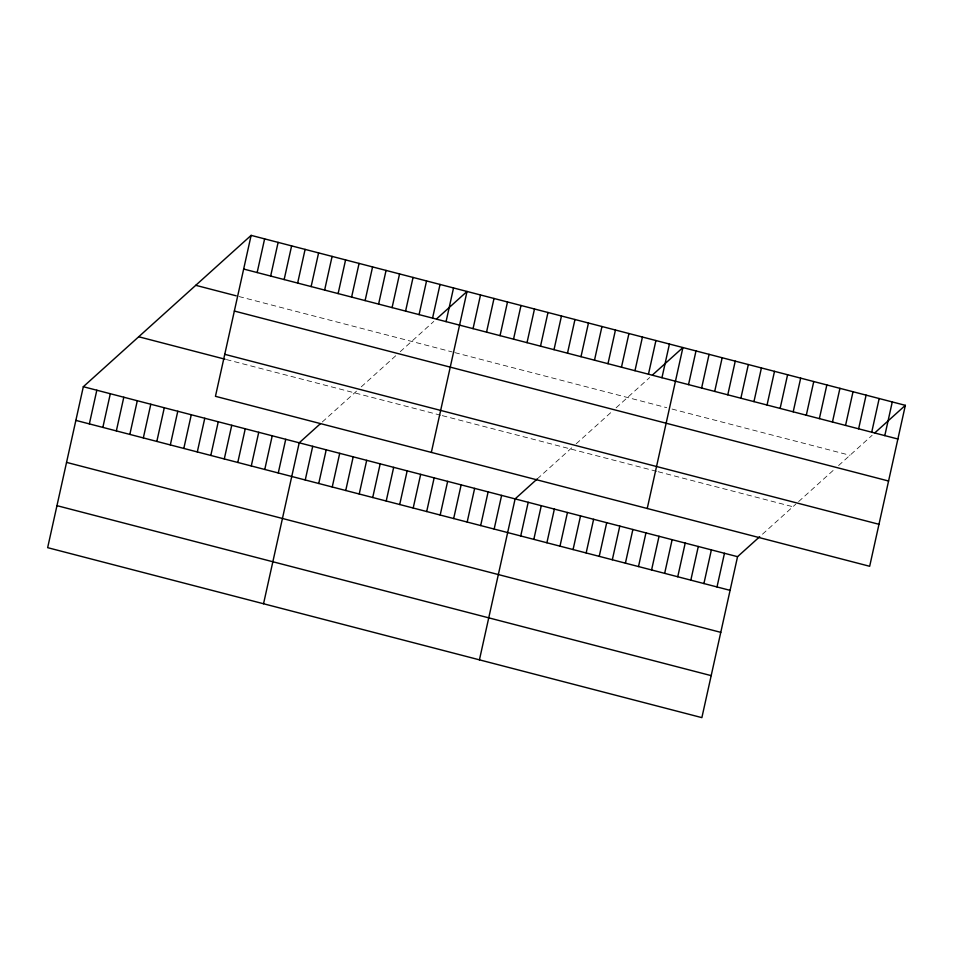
<?xml version="1.0" encoding="UTF-8"?>
<svg xmlns="http://www.w3.org/2000/svg" width="953" height="953" viewBox="0 0 953 953"><rect width="100%" height="100%" fill="white"/><g stroke="black" fill="none" stroke-linecap="round" stroke-linejoin="round"><path stroke-width="0.71" stroke-dasharray="4.76 3.57" d="M322.293 421.988L356.505 391.147M361.258 386.858L396.436 355.124M400.236 351.693L433.806 321.423M537.266 478.906L573.337 446.373M576.196 443.8L612.326 411.208M616.126 407.777L649.696 377.519M762.471 534.204L795.779 504.161M798.626 501.588L834.757 468.995M838.569 465.564L872.126 435.307M238.941 296.526L452.127 351.919M454.831 352.622L666.79 407.693M672.032 409.051L849.981 455.284M226.409 359.555L440.953 415.294M442.299 415.639L656.843 471.378M658.154 471.723L792.92 506.734"/><path stroke-width="1.43" d="M251.127 235.367L215.449 396.317L869.672 566.285L905.35 405.335L251.127 235.367L83.328 386.715L47.65 547.665L701.873 717.633L737.551 556.683L759.696 536.706M89.356 423.894L96.825 390.218M102.853 427.397L110.322 393.72M116.349 430.899L123.807 397.222M129.834 434.413L137.303 400.736M143.331 437.915L150.8 404.239M156.828 441.418L164.297 407.741M170.325 444.92L177.782 411.255M183.81 448.434L191.279 414.758M197.307 451.936L204.776 418.26M210.804 455.439L218.261 421.762M257.155 272.546L264.624 238.869M224.289 458.953L231.758 425.276M270.652 276.06L278.121 242.384M237.785 462.455L245.255 428.779M284.149 279.563L291.618 245.886M251.282 465.957L258.739 432.281M297.646 283.065L305.103 249.388M264.767 469.46L272.236 435.783M311.131 286.579L318.6 252.902M278.264 472.974L285.733 439.297M324.628 290.081L332.097 256.405M263.54 603.749L299.218 442.8L320.446 423.656M338.124 293.584L345.582 259.907M305.246 479.978L312.715 446.302M351.609 297.086L359.078 263.409M318.743 483.481L326.212 449.816M365.106 300.6L372.575 266.923M332.24 486.995L339.709 453.318M378.603 304.102L386.06 270.426M345.736 490.497L353.194 456.821M392.088 307.605L399.557 273.928M359.221 493.999L366.691 460.323M405.585 311.107L413.054 277.442M372.718 497.514L380.187 463.837M419.082 314.621L426.551 280.944M386.215 501.016L393.672 467.339M432.567 318.123L440.036 284.447M399.7 504.518L407.169 470.842M446.064 321.626L453.533 287.949M413.197 508.02L420.666 474.356M431.34 452.413L467.03 291.463L436.569 318.921M426.694 511.535L434.151 477.858M473.057 328.642L480.515 294.965M440.179 515.037L447.648 481.36M486.542 332.144L494.011 298.468M453.676 518.539L461.145 484.863M500.039 335.647L507.508 301.97M467.173 522.053L474.642 488.377M513.536 339.161L520.993 305.484M480.669 525.556L488.127 491.879M527.021 342.663L534.49 308.986M494.154 529.058L501.623 495.381M540.518 346.165L547.987 312.489M479.43 659.845L515.12 498.884L537.266 478.906M554.015 349.668L561.472 316.003M520.731 535.967L528.2 502.291M567.5 353.182L574.969 319.505M533.823 539.362L541.28 505.686M580.996 356.684L588.466 323.007M546.903 542.757L554.372 509.093M594.493 360.186L601.962 326.51M559.983 546.164L567.452 512.488M607.99 363.701L615.447 330.024M573.075 549.559L580.532 515.883M621.475 367.203L628.944 333.526M586.155 552.954L593.624 519.29M634.972 370.705L642.441 337.028M599.234 556.361L606.704 522.685M648.469 374.207L655.926 340.531M612.326 559.756L619.795 526.08M661.954 377.722L669.423 344.045M625.406 563.163L632.875 529.487M647.23 508.497L682.92 347.547L652.46 375.017M638.498 566.558L645.955 532.882M688.531 384.619L696 350.942M651.578 569.954L659.047 536.277M701.622 388.026L709.08 354.349M664.658 573.361L672.127 539.684M714.702 391.421L722.171 357.744M677.75 576.756L685.207 543.079M727.782 394.816L735.251 361.139M690.83 580.151L698.299 546.474M740.874 398.223L748.343 364.546M703.91 583.558L711.379 549.881M753.954 401.618L761.423 367.941M717.001 586.953L724.471 553.276M767.046 405.013L774.503 371.348M780.126 408.42L787.595 374.743M793.206 411.815L800.675 378.138M806.298 415.222L813.755 381.545M819.377 418.617L826.847 384.941M832.457 422.012L839.927 388.336M845.549 425.419L853.018 391.743M858.629 428.814L866.098 395.138M871.721 432.209L879.178 398.533M884.801 435.616L892.27 401.94M874.89 432.805L905.35 405.335M243.67 269.044L897.881 439.011M195.758 285.316L236.237 295.823M234.355 311.047L888.577 481.015M224.765 354.325L878.976 524.293M138.709 336.766L225.063 359.21M83.328 386.715L737.551 556.683M75.871 420.392L730.081 590.348M66.555 462.384L720.778 632.351M56.966 505.662L711.176 675.629"/></g></svg>
